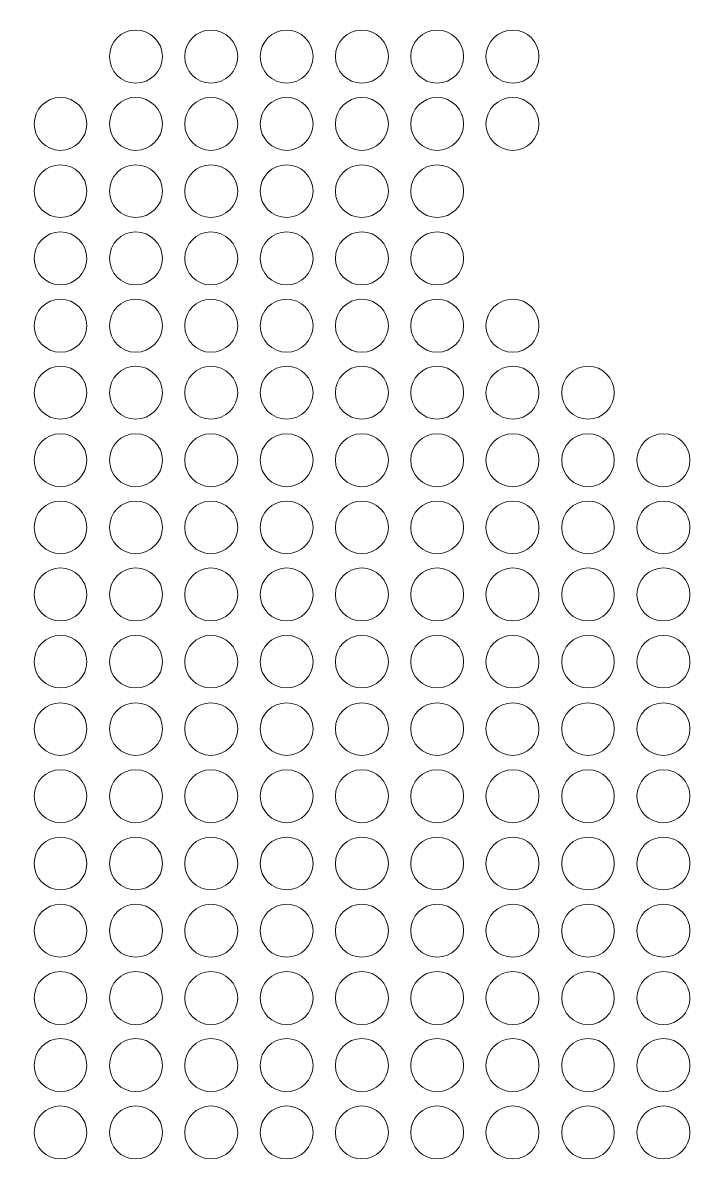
# Model space of a CAD drawing. Header units: inches. Extents: x 243 to 900, y -519 to -86.
# Drawn here: x 805.47 to 827.74, y -389.72 to -352.19 of the extents above; entities that cross this region are included whole.
import ezdxf

# ---------------------------------------------------------------- set-up
doc = ezdxf.new("R2010")
doc.units = ezdxf.units.IN
doc.header["$MEASUREMENT"] = 0
doc.layers.add('Layer 1', color=7, linetype='Continuous')

# ---------------------------------------------------------------- blocks, each defined once
blk = doc.blocks.new('block 3')
at = {"layer": 'Layer 1', "lineweight": 0}
blk.add_open_spline([(898.138, -484.267), (898.138, -494.991), (889.368, -503.763), (878.645, -503.763), (878.645, -503.763), (266.12, -503.763), (266.12, -503.763), (255.397, -503.763), (246.624, -494.991), (246.624, -484.267), (246.624, -484.267), (246.624, -108.507), (246.624, -108.507), (246.624, -97.783), (255.397, -89.011), (266.12, -89.011), (266.12, -89.011), (878.645, -89.011), (878.645, -89.011), (889.368, -89.011), (898.138, -97.783), (898.138, -108.507), (898.138, -108.507), (898.138, -484.267), (898.138, -484.267)], degree=3, knots=[0, 0, 0, 0, 1, 1, 1, 2, 2, 2, 3, 3, 3, 4, 4, 4, 5, 5, 5, 6, 6, 6, 7, 7, 7, 8, 8, 8, 8], dxfattribs=at)
blk = doc.blocks.new('block 2')
at = {"layer": 'Layer 1'}
blk.add_blockref('block 3', (0, 0), dxfattribs=at)
blk = doc.blocks.new('block 246')
at = {"layer": 'Layer 1', "lineweight": 0}
for points in [[(810.055, -353.299), (810.055, -353.786), (809.661, -354.17), (809.173, -354.17), (808.699, -354.17), (808.316, -353.786), (808.316, -353.299), (808.316, -352.825), (808.699, -352.43), (809.173, -352.43), (809.661, -352.43), (810.055, -352.825), (810.055, -353.299)], [(812.527, -353.299), (812.527, -353.786), (812.131, -354.17), (811.645, -354.17), (811.171, -354.17), (810.788, -353.786), (810.788, -353.299), (810.788, -352.825), (811.171, -352.43), (811.645, -352.43), (812.131, -352.43), (812.527, -352.825), (812.527, -353.299)], [(814.999, -353.299), (814.999, -353.786), (814.606, -354.17), (814.135, -354.17), (813.656, -354.17), (813.265, -353.786), (813.265, -353.299), (813.265, -352.825), (813.656, -352.43), (814.135, -352.43), (814.606, -352.43), (814.999, -352.825), (814.999, -353.299)], [(817.474, -353.299), (817.474, -353.786), (817.075, -354.17), (816.602, -354.17), (816.131, -354.17), (815.732, -353.786), (815.732, -353.299), (815.732, -352.825), (816.131, -352.43), (816.602, -352.43), (817.075, -352.43), (817.474, -352.825), (817.474, -353.299)], [(819.944, -353.299), (819.944, -353.786), (819.55, -354.17), (819.076, -354.17), (818.6, -354.17), (818.207, -353.786), (818.207, -353.299), (818.207, -352.825), (818.6, -352.43), (819.076, -352.43), (819.55, -352.43), (819.944, -352.825), (819.944, -353.299)], [(822.418, -353.299), (822.418, -353.786), (822.035, -354.17), (821.564, -354.17), (821.075, -354.17), (820.676, -353.786), (820.676, -353.299), (820.676, -352.825), (821.075, -352.43), (821.564, -352.43), (822.035, -352.43), (822.418, -352.825), (822.418, -353.299)]]:
    blk.add_open_spline(points, degree=3, knots=[0, 0, 0, 0, 1, 1, 1, 2, 2, 2, 3, 3, 3, 4, 4, 4, 4], dxfattribs=at)
blk = doc.blocks.new('block 247')
at = {"layer": 'Layer 1', "lineweight": 0}
for points in [[(807.57, -355.511), (807.57, -355.982), (807.189, -356.38), (806.701, -356.38), (806.227, -356.38), (805.844, -355.982), (805.844, -355.511), (805.844, -355.038), (806.227, -354.64), (806.701, -354.64), (807.189, -354.64), (807.57, -355.038), (807.57, -355.511)], [(810.055, -355.511), (810.055, -355.982), (809.661, -356.38), (809.173, -356.38), (808.699, -356.38), (808.316, -355.982), (808.316, -355.511), (808.316, -355.038), (808.699, -354.64), (809.173, -354.64), (809.661, -354.64), (810.055, -355.038), (810.055, -355.511)], [(812.527, -355.511), (812.527, -355.982), (812.131, -356.38), (811.645, -356.38), (811.171, -356.38), (810.788, -355.982), (810.788, -355.511), (810.788, -355.038), (811.171, -354.64), (811.645, -354.64), (812.131, -354.64), (812.527, -355.038), (812.527, -355.511)], [(814.999, -355.511), (814.999, -355.982), (814.606, -356.38), (814.135, -356.38), (813.656, -356.38), (813.265, -355.982), (813.265, -355.511), (813.265, -355.038), (813.656, -354.64), (814.135, -354.64), (814.606, -354.64), (814.999, -355.038), (814.999, -355.511)], [(817.474, -355.511), (817.474, -355.982), (817.075, -356.38), (816.602, -356.38), (816.131, -356.38), (815.732, -355.982), (815.732, -355.511), (815.732, -355.038), (816.131, -354.64), (816.602, -354.64), (817.075, -354.64), (817.474, -355.038), (817.474, -355.511)], [(819.944, -355.511), (819.944, -355.982), (819.55, -356.38), (819.076, -356.38), (818.6, -356.38), (818.207, -355.982), (818.207, -355.511), (818.207, -355.038), (818.6, -354.64), (819.076, -354.64), (819.55, -354.64), (819.944, -355.038), (819.944, -355.511)], [(822.418, -355.511), (822.418, -355.982), (822.035, -356.38), (821.564, -356.38), (821.075, -356.38), (820.676, -355.982), (820.676, -355.511), (820.676, -355.038), (821.075, -354.64), (821.564, -354.64), (822.035, -354.64), (822.418, -355.038), (822.418, -355.511)]]:
    blk.add_open_spline(points, degree=3, knots=[0, 0, 0, 0, 1, 1, 1, 2, 2, 2, 3, 3, 3, 4, 4, 4, 4], dxfattribs=at)
blk = doc.blocks.new('block 248')
at = {"layer": 'Layer 1', "lineweight": 0}
for points in [[(807.57, -357.722), (807.57, -358.198), (807.189, -358.578), (806.701, -358.578), (806.227, -358.578), (805.844, -358.198), (805.844, -357.722), (805.844, -357.237), (806.227, -356.853), (806.701, -356.853), (807.189, -356.853), (807.57, -357.237), (807.57, -357.722)], [(810.055, -357.722), (810.055, -358.198), (809.661, -358.578), (809.173, -358.578), (808.699, -358.578), (808.316, -358.198), (808.316, -357.722), (808.316, -357.237), (808.699, -356.853), (809.173, -356.853), (809.661, -356.853), (810.055, -357.237), (810.055, -357.722)], [(812.527, -357.722), (812.527, -358.198), (812.131, -358.578), (811.645, -358.578), (811.171, -358.578), (810.788, -358.198), (810.788, -357.722), (810.788, -357.237), (811.171, -356.853), (811.645, -356.853), (812.131, -356.853), (812.527, -357.237), (812.527, -357.722)], [(814.999, -357.722), (814.999, -358.198), (814.606, -358.578), (814.135, -358.578), (813.656, -358.578), (813.265, -358.198), (813.265, -357.722), (813.265, -357.237), (813.656, -356.853), (814.135, -356.853), (814.606, -356.853), (814.999, -357.237), (814.999, -357.722)], [(817.474, -357.722), (817.474, -358.198), (817.075, -358.578), (816.602, -358.578), (816.131, -358.578), (815.732, -358.198), (815.732, -357.722), (815.732, -357.237), (816.131, -356.853), (816.602, -356.853), (817.075, -356.853), (817.474, -357.237), (817.474, -357.722)], [(819.944, -357.722), (819.944, -358.198), (819.55, -358.578), (819.076, -358.578), (818.6, -358.578), (818.207, -358.198), (818.207, -357.722), (818.207, -357.237), (818.6, -356.853), (819.076, -356.853), (819.55, -356.853), (819.944, -357.237), (819.944, -357.722)]]:
    blk.add_open_spline(points, degree=3, knots=[0, 0, 0, 0, 1, 1, 1, 2, 2, 2, 3, 3, 3, 4, 4, 4, 4], dxfattribs=at)
blk = doc.blocks.new('block 249')
at = {"layer": 'Layer 1', "lineweight": 0}
for points in [[(807.57, -359.923), (807.57, -360.395), (807.189, -360.793), (806.701, -360.793), (806.227, -360.793), (805.844, -360.395), (805.844, -359.923), (805.844, -359.448), (806.227, -359.053), (806.701, -359.053), (807.189, -359.053), (807.57, -359.448), (807.57, -359.923)], [(810.055, -359.923), (810.055, -360.395), (809.661, -360.793), (809.173, -360.793), (808.699, -360.793), (808.316, -360.395), (808.316, -359.923), (808.316, -359.448), (808.699, -359.053), (809.173, -359.053), (809.661, -359.053), (810.055, -359.448), (810.055, -359.923)], [(812.527, -359.923), (812.527, -360.395), (812.131, -360.793), (811.645, -360.793), (811.171, -360.793), (810.788, -360.395), (810.788, -359.923), (810.788, -359.448), (811.171, -359.053), (811.645, -359.053), (812.131, -359.053), (812.527, -359.448), (812.527, -359.923)], [(814.999, -359.923), (814.999, -360.395), (814.606, -360.793), (814.135, -360.793), (813.656, -360.793), (813.265, -360.395), (813.265, -359.923), (813.265, -359.448), (813.656, -359.053), (814.135, -359.053), (814.606, -359.053), (814.999, -359.448), (814.999, -359.923)], [(817.474, -359.923), (817.474, -360.395), (817.075, -360.793), (816.602, -360.793), (816.131, -360.793), (815.732, -360.395), (815.732, -359.923), (815.732, -359.448), (816.131, -359.053), (816.602, -359.053), (817.075, -359.053), (817.474, -359.448), (817.474, -359.923)], [(819.944, -359.923), (819.944, -360.395), (819.55, -360.793), (819.076, -360.793), (818.6, -360.793), (818.207, -360.395), (818.207, -359.923), (818.207, -359.448), (818.6, -359.053), (819.076, -359.053), (819.55, -359.053), (819.944, -359.448), (819.944, -359.923)]]:
    blk.add_open_spline(points, degree=3, knots=[0, 0, 0, 0, 1, 1, 1, 2, 2, 2, 3, 3, 3, 4, 4, 4, 4], dxfattribs=at)
blk = doc.blocks.new('block 250')
at = {"layer": 'Layer 1', "lineweight": 0}
for points in [[(807.57, -362.134), (807.57, -362.606), (807.189, -363.003), (806.701, -363.003), (806.227, -363.003), (805.844, -362.606), (805.844, -362.134), (805.844, -361.647), (806.227, -361.265), (806.701, -361.265), (807.189, -361.265), (807.57, -361.647), (807.57, -362.134)], [(810.055, -362.134), (810.055, -362.606), (809.661, -363.003), (809.173, -363.003), (808.699, -363.003), (808.316, -362.606), (808.316, -362.134), (808.316, -361.647), (808.699, -361.265), (809.173, -361.265), (809.661, -361.265), (810.055, -361.647), (810.055, -362.134)], [(812.527, -362.134), (812.527, -362.606), (812.131, -363.003), (811.645, -363.003), (811.171, -363.003), (810.788, -362.606), (810.788, -362.134), (810.788, -361.647), (811.171, -361.265), (811.645, -361.265), (812.131, -361.265), (812.527, -361.647), (812.527, -362.134)], [(814.999, -362.134), (814.999, -362.606), (814.606, -363.003), (814.135, -363.003), (813.656, -363.003), (813.265, -362.606), (813.265, -362.134), (813.265, -361.647), (813.656, -361.265), (814.135, -361.265), (814.606, -361.265), (814.999, -361.647), (814.999, -362.134)], [(817.474, -362.134), (817.474, -362.606), (817.075, -363.003), (816.602, -363.003), (816.131, -363.003), (815.732, -362.606), (815.732, -362.134), (815.732, -361.647), (816.131, -361.265), (816.602, -361.265), (817.075, -361.265), (817.474, -361.647), (817.474, -362.134)], [(819.944, -362.134), (819.944, -362.606), (819.55, -363.003), (819.076, -363.003), (818.6, -363.003), (818.207, -362.606), (818.207, -362.134), (818.207, -361.647), (818.6, -361.265), (819.076, -361.265), (819.55, -361.265), (819.944, -361.647), (819.944, -362.134)], [(822.418, -362.134), (822.418, -362.606), (822.035, -363.003), (821.564, -363.003), (821.075, -363.003), (820.676, -362.606), (820.676, -362.134), (820.676, -361.647), (821.075, -361.265), (821.564, -361.265), (822.035, -361.265), (822.418, -361.647), (822.418, -362.134)]]:
    blk.add_open_spline(points, degree=3, knots=[0, 0, 0, 0, 1, 1, 1, 2, 2, 2, 3, 3, 3, 4, 4, 4, 4], dxfattribs=at)
blk = doc.blocks.new('block 251')
at = {"layer": 'Layer 1', "lineweight": 0}
for points in [[(807.57, -364.331), (807.57, -364.805), (807.189, -365.2), (806.701, -365.2), (806.227, -365.2), (805.844, -364.805), (805.844, -364.331), (805.844, -363.858), (806.227, -363.462), (806.701, -363.462), (807.189, -363.462), (807.57, -363.858), (807.57, -364.331)], [(810.055, -364.331), (810.055, -364.805), (809.661, -365.2), (809.173, -365.2), (808.699, -365.2), (808.316, -364.805), (808.316, -364.331), (808.316, -363.858), (808.699, -363.462), (809.173, -363.462), (809.661, -363.462), (810.055, -363.858), (810.055, -364.331)], [(812.527, -364.331), (812.527, -364.805), (812.131, -365.2), (811.645, -365.2), (811.171, -365.2), (810.788, -364.805), (810.788, -364.331), (810.788, -363.858), (811.171, -363.462), (811.645, -363.462), (812.131, -363.462), (812.527, -363.858), (812.527, -364.331)], [(814.999, -364.331), (814.999, -364.805), (814.606, -365.2), (814.135, -365.2), (813.656, -365.2), (813.265, -364.805), (813.265, -364.331), (813.265, -363.858), (813.656, -363.462), (814.135, -363.462), (814.606, -363.462), (814.999, -363.858), (814.999, -364.331)], [(817.474, -364.331), (817.474, -364.805), (817.075, -365.2), (816.602, -365.2), (816.131, -365.2), (815.732, -364.805), (815.732, -364.331), (815.732, -363.858), (816.131, -363.462), (816.602, -363.462), (817.075, -363.462), (817.474, -363.858), (817.474, -364.331)], [(819.944, -364.331), (819.944, -364.805), (819.55, -365.2), (819.076, -365.2), (818.6, -365.2), (818.207, -364.805), (818.207, -364.331), (818.207, -363.858), (818.6, -363.462), (819.076, -363.462), (819.55, -363.462), (819.944, -363.858), (819.944, -364.331)], [(822.418, -364.331), (822.418, -364.805), (822.035, -365.2), (821.564, -365.2), (821.075, -365.2), (820.676, -364.805), (820.676, -364.331), (820.676, -363.858), (821.075, -363.462), (821.564, -363.462), (822.035, -363.462), (822.418, -363.858), (822.418, -364.331)], [(824.888, -364.331), (824.888, -364.805), (824.509, -365.2), (824.034, -365.2), (823.545, -365.2), (823.166, -364.805), (823.166, -364.331), (823.166, -363.858), (823.545, -363.462), (824.034, -363.462), (824.509, -363.462), (824.888, -363.858), (824.888, -364.331)]]:
    blk.add_open_spline(points, degree=3, knots=[0, 0, 0, 0, 1, 1, 1, 2, 2, 2, 3, 3, 3, 4, 4, 4, 4], dxfattribs=at)
blk = doc.blocks.new('block 252')
at = {"layer": 'Layer 1', "lineweight": 0}
for points in [[(807.57, -366.544), (807.57, -367.018), (807.189, -367.416), (806.701, -367.416), (806.227, -367.416), (805.844, -367.018), (805.844, -366.544), (805.844, -366.071), (806.227, -365.676), (806.701, -365.676), (807.189, -365.676), (807.57, -366.071), (807.57, -366.544)], [(810.055, -366.544), (810.055, -367.018), (809.661, -367.416), (809.173, -367.416), (808.699, -367.416), (808.316, -367.018), (808.316, -366.544), (808.316, -366.071), (808.699, -365.676), (809.173, -365.676), (809.661, -365.676), (810.055, -366.071), (810.055, -366.544)], [(812.527, -366.544), (812.527, -367.018), (812.131, -367.416), (811.645, -367.416), (811.171, -367.416), (810.788, -367.018), (810.788, -366.544), (810.788, -366.071), (811.171, -365.676), (811.645, -365.676), (812.131, -365.676), (812.527, -366.071), (812.527, -366.544)], [(814.999, -366.544), (814.999, -367.018), (814.606, -367.416), (814.135, -367.416), (813.656, -367.416), (813.265, -367.018), (813.265, -366.544), (813.265, -366.071), (813.656, -365.676), (814.135, -365.676), (814.606, -365.676), (814.999, -366.071), (814.999, -366.544)], [(817.474, -366.544), (817.474, -367.018), (817.075, -367.416), (816.602, -367.416), (816.131, -367.416), (815.732, -367.018), (815.732, -366.544), (815.732, -366.071), (816.131, -365.676), (816.602, -365.676), (817.075, -365.676), (817.474, -366.071), (817.474, -366.544)], [(819.944, -366.544), (819.944, -367.018), (819.55, -367.416), (819.076, -367.416), (818.6, -367.416), (818.207, -367.018), (818.207, -366.544), (818.207, -366.071), (818.6, -365.676), (819.076, -365.676), (819.55, -365.676), (819.944, -366.071), (819.944, -366.544)], [(822.418, -366.544), (822.418, -367.018), (822.035, -367.416), (821.564, -367.416), (821.075, -367.416), (820.676, -367.018), (820.676, -366.544), (820.676, -366.071), (821.075, -365.676), (821.564, -365.676), (822.035, -365.676), (822.418, -366.071), (822.418, -366.544)], [(824.888, -366.544), (824.888, -367.018), (824.509, -367.416), (824.034, -367.416), (823.545, -367.416), (823.166, -367.018), (823.166, -366.544), (823.166, -366.071), (823.545, -365.676), (824.034, -365.676), (824.509, -365.676), (824.888, -366.071), (824.888, -366.544)], [(827.375, -366.544), (827.375, -367.018), (826.976, -367.416), (826.508, -367.416), (826.016, -367.416), (825.636, -367.018), (825.636, -366.544), (825.636, -366.071), (826.016, -365.676), (826.508, -365.676), (826.976, -365.676), (827.375, -366.071), (827.375, -366.544)]]:
    blk.add_open_spline(points, degree=3, knots=[0, 0, 0, 0, 1, 1, 1, 2, 2, 2, 3, 3, 3, 4, 4, 4, 4], dxfattribs=at)
blk = doc.blocks.new('block 253')
at = {"layer": 'Layer 1', "lineweight": 0}
for points in [[(807.57, -368.757), (807.57, -369.229), (807.189, -369.61), (806.701, -369.61), (806.227, -369.61), (805.844, -369.229), (805.844, -368.757), (805.844, -368.268), (806.227, -367.886), (806.701, -367.886), (807.189, -367.886), (807.57, -368.268), (807.57, -368.757)], [(810.055, -368.757), (810.055, -369.229), (809.661, -369.61), (809.173, -369.61), (808.699, -369.61), (808.316, -369.229), (808.316, -368.757), (808.316, -368.268), (808.699, -367.886), (809.173, -367.886), (809.661, -367.886), (810.055, -368.268), (810.055, -368.757)], [(812.527, -368.757), (812.527, -369.229), (812.131, -369.61), (811.645, -369.61), (811.171, -369.61), (810.788, -369.229), (810.788, -368.757), (810.788, -368.268), (811.171, -367.886), (811.645, -367.886), (812.131, -367.886), (812.527, -368.268), (812.527, -368.757)], [(814.999, -368.757), (814.999, -369.229), (814.606, -369.61), (814.135, -369.61), (813.656, -369.61), (813.265, -369.229), (813.265, -368.757), (813.265, -368.268), (813.656, -367.886), (814.135, -367.886), (814.606, -367.886), (814.999, -368.268), (814.999, -368.757)], [(817.474, -368.757), (817.474, -369.229), (817.075, -369.61), (816.602, -369.61), (816.131, -369.61), (815.732, -369.229), (815.732, -368.757), (815.732, -368.268), (816.131, -367.886), (816.602, -367.886), (817.075, -367.886), (817.474, -368.268), (817.474, -368.757)], [(819.944, -368.757), (819.944, -369.229), (819.55, -369.61), (819.076, -369.61), (818.6, -369.61), (818.207, -369.229), (818.207, -368.757), (818.207, -368.268), (818.6, -367.886), (819.076, -367.886), (819.55, -367.886), (819.944, -368.268), (819.944, -368.757)], [(822.418, -368.757), (822.418, -369.229), (822.035, -369.61), (821.564, -369.61), (821.075, -369.61), (820.676, -369.229), (820.676, -368.757), (820.676, -368.268), (821.075, -367.886), (821.564, -367.886), (822.035, -367.886), (822.418, -368.268), (822.418, -368.757)], [(824.888, -368.757), (824.888, -369.229), (824.509, -369.61), (824.034, -369.61), (823.545, -369.61), (823.166, -369.229), (823.166, -368.757), (823.166, -368.268), (823.545, -367.886), (824.034, -367.886), (824.509, -367.886), (824.888, -368.268), (824.888, -368.757)], [(827.375, -368.757), (827.375, -369.229), (826.976, -369.61), (826.508, -369.61), (826.016, -369.61), (825.636, -369.229), (825.636, -368.757), (825.636, -368.268), (826.016, -367.886), (826.508, -367.886), (826.976, -367.886), (827.375, -368.268), (827.375, -368.757)]]:
    blk.add_open_spline(points, degree=3, knots=[0, 0, 0, 0, 1, 1, 1, 2, 2, 2, 3, 3, 3, 4, 4, 4, 4], dxfattribs=at)
blk = doc.blocks.new('block 254')
at = {"layer": 'Layer 1', "lineweight": 0}
for points in [[(807.57, -370.953), (807.57, -371.427), (807.189, -371.823), (806.701, -371.823), (806.227, -371.823), (805.844, -371.427), (805.844, -370.953), (805.844, -370.48), (806.227, -370.084), (806.701, -370.084), (807.189, -370.084), (807.57, -370.48), (807.57, -370.953)], [(810.055, -370.953), (810.055, -371.427), (809.661, -371.823), (809.173, -371.823), (808.699, -371.823), (808.316, -371.427), (808.316, -370.953), (808.316, -370.48), (808.699, -370.084), (809.173, -370.084), (809.661, -370.084), (810.055, -370.48), (810.055, -370.953)], [(812.527, -370.953), (812.527, -371.427), (812.131, -371.823), (811.645, -371.823), (811.171, -371.823), (810.788, -371.427), (810.788, -370.953), (810.788, -370.48), (811.171, -370.084), (811.645, -370.084), (812.131, -370.084), (812.527, -370.48), (812.527, -370.953)], [(814.999, -370.953), (814.999, -371.427), (814.606, -371.823), (814.135, -371.823), (813.656, -371.823), (813.265, -371.427), (813.265, -370.953), (813.265, -370.48), (813.656, -370.084), (814.135, -370.084), (814.606, -370.084), (814.999, -370.48), (814.999, -370.953)], [(817.474, -370.953), (817.474, -371.427), (817.075, -371.823), (816.602, -371.823), (816.131, -371.823), (815.732, -371.427), (815.732, -370.953), (815.732, -370.48), (816.131, -370.084), (816.602, -370.084), (817.075, -370.084), (817.474, -370.48), (817.474, -370.953)], [(819.944, -370.953), (819.944, -371.427), (819.55, -371.823), (819.076, -371.823), (818.6, -371.823), (818.207, -371.427), (818.207, -370.953), (818.207, -370.48), (818.6, -370.084), (819.076, -370.084), (819.55, -370.084), (819.944, -370.48), (819.944, -370.953)], [(822.418, -370.953), (822.418, -371.427), (822.035, -371.823), (821.564, -371.823), (821.075, -371.823), (820.676, -371.427), (820.676, -370.953), (820.676, -370.48), (821.075, -370.084), (821.564, -370.084), (822.035, -370.084), (822.418, -370.48), (822.418, -370.953)], [(824.888, -370.953), (824.888, -371.427), (824.509, -371.823), (824.034, -371.823), (823.545, -371.823), (823.166, -371.427), (823.166, -370.953), (823.166, -370.48), (823.545, -370.084), (824.034, -370.084), (824.509, -370.084), (824.888, -370.48), (824.888, -370.953)], [(827.375, -370.953), (827.375, -371.427), (826.976, -371.823), (826.508, -371.823), (826.016, -371.823), (825.636, -371.427), (825.636, -370.953), (825.636, -370.48), (826.016, -370.084), (826.508, -370.084), (826.976, -370.084), (827.375, -370.48), (827.375, -370.953)]]:
    blk.add_open_spline(points, degree=3, knots=[0, 0, 0, 0, 1, 1, 1, 2, 2, 2, 3, 3, 3, 4, 4, 4, 4], dxfattribs=at)
blk = doc.blocks.new('block 255')
at = {"layer": 'Layer 1', "lineweight": 0}
for points in [[(807.57, -373.166), (807.57, -373.638), (807.189, -374.02), (806.701, -374.02), (806.227, -374.02), (805.844, -373.638), (805.844, -373.166), (805.844, -372.677), (806.227, -372.296), (806.701, -372.296), (807.189, -372.296), (807.57, -372.677), (807.57, -373.166)], [(810.055, -373.166), (810.055, -373.638), (809.661, -374.02), (809.173, -374.02), (808.699, -374.02), (808.316, -373.638), (808.316, -373.166), (808.316, -372.677), (808.699, -372.296), (809.173, -372.296), (809.661, -372.296), (810.055, -372.677), (810.055, -373.166)], [(812.527, -373.166), (812.527, -373.638), (812.131, -374.02), (811.645, -374.02), (811.171, -374.02), (810.788, -373.638), (810.788, -373.166), (810.788, -372.677), (811.171, -372.296), (811.645, -372.296), (812.131, -372.296), (812.527, -372.677), (812.527, -373.166)], [(814.999, -373.166), (814.999, -373.638), (814.606, -374.02), (814.135, -374.02), (813.656, -374.02), (813.265, -373.638), (813.265, -373.166), (813.265, -372.677), (813.656, -372.296), (814.135, -372.296), (814.606, -372.296), (814.999, -372.677), (814.999, -373.166)], [(817.474, -373.166), (817.474, -373.638), (817.075, -374.02), (816.602, -374.02), (816.131, -374.02), (815.732, -373.638), (815.732, -373.166), (815.732, -372.677), (816.131, -372.296), (816.602, -372.296), (817.075, -372.296), (817.474, -372.677), (817.474, -373.166)], [(819.944, -373.166), (819.944, -373.638), (819.55, -374.02), (819.076, -374.02), (818.6, -374.02), (818.207, -373.638), (818.207, -373.166), (818.207, -372.677), (818.6, -372.296), (819.076, -372.296), (819.55, -372.296), (819.944, -372.677), (819.944, -373.166)], [(822.418, -373.166), (822.418, -373.638), (822.035, -374.02), (821.564, -374.02), (821.075, -374.02), (820.676, -373.638), (820.676, -373.166), (820.676, -372.677), (821.075, -372.296), (821.564, -372.296), (822.035, -372.296), (822.418, -372.677), (822.418, -373.166)], [(824.888, -373.166), (824.888, -373.638), (824.509, -374.02), (824.034, -374.02), (823.545, -374.02), (823.166, -373.638), (823.166, -373.166), (823.166, -372.677), (823.545, -372.296), (824.034, -372.296), (824.509, -372.296), (824.888, -372.677), (824.888, -373.166)], [(827.375, -373.166), (827.375, -373.638), (826.976, -374.02), (826.508, -374.02), (826.016, -374.02), (825.636, -373.638), (825.636, -373.166), (825.636, -372.677), (826.016, -372.296), (826.508, -372.296), (826.976, -372.296), (827.375, -372.677), (827.375, -373.166)]]:
    blk.add_open_spline(points, degree=3, knots=[0, 0, 0, 0, 1, 1, 1, 2, 2, 2, 3, 3, 3, 4, 4, 4, 4], dxfattribs=at)
blk = doc.blocks.new('block 256')
at = {"layer": 'Layer 1', "lineweight": 0}
for points in [[(807.57, -375.361), (807.57, -375.851), (807.189, -376.233), (806.701, -376.233), (806.227, -376.233), (805.844, -375.851), (805.844, -375.361), (805.844, -374.89), (806.227, -374.509), (806.701, -374.509), (807.189, -374.509), (807.57, -374.89), (807.57, -375.361)], [(810.055, -375.361), (810.055, -375.851), (809.661, -376.233), (809.173, -376.233), (808.699, -376.233), (808.316, -375.851), (808.316, -375.361), (808.316, -374.89), (808.699, -374.509), (809.173, -374.509), (809.661, -374.509), (810.055, -374.89), (810.055, -375.361)], [(812.527, -375.361), (812.527, -375.851), (812.131, -376.233), (811.645, -376.233), (811.171, -376.233), (810.788, -375.851), (810.788, -375.361), (810.788, -374.89), (811.171, -374.509), (811.645, -374.509), (812.131, -374.509), (812.527, -374.89), (812.527, -375.361)], [(814.999, -375.361), (814.999, -375.851), (814.606, -376.233), (814.135, -376.233), (813.656, -376.233), (813.265, -375.851), (813.265, -375.361), (813.265, -374.89), (813.656, -374.509), (814.135, -374.509), (814.606, -374.509), (814.999, -374.89), (814.999, -375.361)], [(817.474, -375.361), (817.474, -375.851), (817.075, -376.233), (816.602, -376.233), (816.131, -376.233), (815.732, -375.851), (815.732, -375.361), (815.732, -374.89), (816.131, -374.509), (816.602, -374.509), (817.075, -374.509), (817.474, -374.89), (817.474, -375.361)], [(819.944, -375.361), (819.944, -375.851), (819.55, -376.233), (819.076, -376.233), (818.6, -376.233), (818.207, -375.851), (818.207, -375.361), (818.207, -374.89), (818.6, -374.509), (819.076, -374.509), (819.55, -374.509), (819.944, -374.89), (819.944, -375.361)], [(822.418, -375.361), (822.418, -375.851), (822.035, -376.233), (821.564, -376.233), (821.075, -376.233), (820.676, -375.851), (820.676, -375.361), (820.676, -374.89), (821.075, -374.509), (821.564, -374.509), (822.035, -374.509), (822.418, -374.89), (822.418, -375.361)], [(824.888, -375.361), (824.888, -375.851), (824.509, -376.233), (824.034, -376.233), (823.545, -376.233), (823.166, -375.851), (823.166, -375.361), (823.166, -374.89), (823.545, -374.509), (824.034, -374.509), (824.509, -374.509), (824.888, -374.89), (824.888, -375.361)], [(827.375, -375.361), (827.375, -375.851), (826.976, -376.233), (826.508, -376.233), (826.016, -376.233), (825.636, -375.851), (825.636, -375.361), (825.636, -374.89), (826.016, -374.509), (826.508, -374.509), (826.976, -374.509), (827.375, -374.89), (827.375, -375.361)]]:
    blk.add_open_spline(points, degree=3, knots=[0, 0, 0, 0, 1, 1, 1, 2, 2, 2, 3, 3, 3, 4, 4, 4, 4], dxfattribs=at)
blk = doc.blocks.new('block 257')
at = {"layer": 'Layer 1', "lineweight": 0}
for points in [[(807.57, -377.576), (807.57, -378.048), (807.189, -378.446), (806.701, -378.446), (806.227, -378.446), (805.844, -378.048), (805.844, -377.576), (805.844, -377.103), (806.227, -376.705), (806.701, -376.705), (807.189, -376.705), (807.57, -377.103), (807.57, -377.576)], [(810.055, -377.576), (810.055, -378.048), (809.661, -378.446), (809.173, -378.446), (808.699, -378.446), (808.316, -378.048), (808.316, -377.576), (808.316, -377.103), (808.699, -376.705), (809.173, -376.705), (809.661, -376.705), (810.055, -377.103), (810.055, -377.576)], [(812.527, -377.576), (812.527, -378.048), (812.131, -378.446), (811.645, -378.446), (811.171, -378.446), (810.788, -378.048), (810.788, -377.576), (810.788, -377.103), (811.171, -376.705), (811.645, -376.705), (812.131, -376.705), (812.527, -377.103), (812.527, -377.576)], [(814.999, -377.576), (814.999, -378.048), (814.606, -378.446), (814.135, -378.446), (813.656, -378.446), (813.265, -378.048), (813.265, -377.576), (813.265, -377.103), (813.656, -376.705), (814.135, -376.705), (814.606, -376.705), (814.999, -377.103), (814.999, -377.576)], [(817.474, -377.576), (817.474, -378.048), (817.075, -378.446), (816.602, -378.446), (816.131, -378.446), (815.732, -378.048), (815.732, -377.576), (815.732, -377.103), (816.131, -376.705), (816.602, -376.705), (817.075, -376.705), (817.474, -377.103), (817.474, -377.576)], [(819.944, -377.576), (819.944, -378.048), (819.55, -378.446), (819.076, -378.446), (818.6, -378.446), (818.207, -378.048), (818.207, -377.576), (818.207, -377.103), (818.6, -376.705), (819.076, -376.705), (819.55, -376.705), (819.944, -377.103), (819.944, -377.576)], [(822.418, -377.576), (822.418, -378.048), (822.035, -378.446), (821.564, -378.446), (821.075, -378.446), (820.676, -378.048), (820.676, -377.576), (820.676, -377.103), (821.075, -376.705), (821.564, -376.705), (822.035, -376.705), (822.418, -377.103), (822.418, -377.576)], [(824.888, -377.576), (824.888, -378.048), (824.509, -378.446), (824.034, -378.446), (823.545, -378.446), (823.166, -378.048), (823.166, -377.576), (823.166, -377.103), (823.545, -376.705), (824.034, -376.705), (824.509, -376.705), (824.888, -377.103), (824.888, -377.576)], [(827.375, -377.576), (827.375, -378.048), (826.976, -378.446), (826.508, -378.446), (826.016, -378.446), (825.636, -378.048), (825.636, -377.576), (825.636, -377.103), (826.016, -376.705), (826.508, -376.705), (826.976, -376.705), (827.375, -377.103), (827.375, -377.576)]]:
    blk.add_open_spline(points, degree=3, knots=[0, 0, 0, 0, 1, 1, 1, 2, 2, 2, 3, 3, 3, 4, 4, 4, 4], dxfattribs=at)
blk = doc.blocks.new('block 258')
at = {"layer": 'Layer 1', "lineweight": 0}
for points in [[(807.57, -379.79), (807.57, -380.262), (807.189, -380.644), (806.701, -380.644), (806.227, -380.644), (805.844, -380.262), (805.844, -379.79), (805.844, -379.301), (806.227, -378.919), (806.701, -378.919), (807.189, -378.919), (807.57, -379.301), (807.57, -379.79)], [(810.055, -379.79), (810.055, -380.262), (809.661, -380.644), (809.173, -380.644), (808.699, -380.644), (808.316, -380.262), (808.316, -379.79), (808.316, -379.301), (808.699, -378.919), (809.173, -378.919), (809.661, -378.919), (810.055, -379.301), (810.055, -379.79)], [(812.527, -379.79), (812.527, -380.262), (812.131, -380.644), (811.645, -380.644), (811.171, -380.644), (810.788, -380.262), (810.788, -379.79), (810.788, -379.301), (811.171, -378.919), (811.645, -378.919), (812.131, -378.919), (812.527, -379.301), (812.527, -379.79)], [(814.999, -379.79), (814.999, -380.262), (814.606, -380.644), (814.135, -380.644), (813.656, -380.644), (813.265, -380.262), (813.265, -379.79), (813.265, -379.301), (813.656, -378.919), (814.135, -378.919), (814.606, -378.919), (814.999, -379.301), (814.999, -379.79)], [(817.474, -379.79), (817.474, -380.262), (817.075, -380.644), (816.602, -380.644), (816.131, -380.644), (815.732, -380.262), (815.732, -379.79), (815.732, -379.301), (816.131, -378.919), (816.602, -378.919), (817.075, -378.919), (817.474, -379.301), (817.474, -379.79)], [(819.944, -379.79), (819.944, -380.262), (819.55, -380.644), (819.076, -380.644), (818.6, -380.644), (818.207, -380.262), (818.207, -379.79), (818.207, -379.301), (818.6, -378.919), (819.076, -378.919), (819.55, -378.919), (819.944, -379.301), (819.944, -379.79)], [(822.418, -379.79), (822.418, -380.262), (822.035, -380.644), (821.564, -380.644), (821.075, -380.644), (820.676, -380.262), (820.676, -379.79), (820.676, -379.301), (821.075, -378.919), (821.564, -378.919), (822.035, -378.919), (822.418, -379.301), (822.418, -379.79)], [(824.888, -379.79), (824.888, -380.262), (824.509, -380.644), (824.034, -380.644), (823.545, -380.644), (823.166, -380.262), (823.166, -379.79), (823.166, -379.301), (823.545, -378.919), (824.034, -378.919), (824.509, -378.919), (824.888, -379.301), (824.888, -379.79)], [(827.375, -379.79), (827.375, -380.262), (826.976, -380.644), (826.508, -380.644), (826.016, -380.644), (825.636, -380.262), (825.636, -379.79), (825.636, -379.301), (826.016, -378.919), (826.508, -378.919), (826.976, -378.919), (827.375, -379.301), (827.375, -379.79)]]:
    blk.add_open_spline(points, degree=3, knots=[0, 0, 0, 0, 1, 1, 1, 2, 2, 2, 3, 3, 3, 4, 4, 4, 4], dxfattribs=at)
blk = doc.blocks.new('block 259')
at = {"layer": 'Layer 1', "lineweight": 0}
for points in [[(807.57, -381.987), (807.57, -382.475), (807.189, -382.856), (806.701, -382.856), (806.227, -382.856), (805.844, -382.475), (805.844, -381.987), (805.844, -381.512), (806.227, -381.116), (806.701, -381.116), (807.189, -381.116), (807.57, -381.512), (807.57, -381.987)], [(810.055, -381.987), (810.055, -382.475), (809.661, -382.856), (809.173, -382.856), (808.699, -382.856), (808.316, -382.475), (808.316, -381.987), (808.316, -381.512), (808.699, -381.116), (809.173, -381.116), (809.661, -381.116), (810.055, -381.512), (810.055, -381.987)], [(812.527, -381.987), (812.527, -382.475), (812.131, -382.856), (811.645, -382.856), (811.171, -382.856), (810.788, -382.475), (810.788, -381.987), (810.788, -381.512), (811.171, -381.116), (811.645, -381.116), (812.131, -381.116), (812.527, -381.512), (812.527, -381.987)], [(814.999, -381.987), (814.999, -382.475), (814.606, -382.856), (814.135, -382.856), (813.656, -382.856), (813.265, -382.475), (813.265, -381.987), (813.265, -381.512), (813.656, -381.116), (814.135, -381.116), (814.606, -381.116), (814.999, -381.512), (814.999, -381.987)], [(817.474, -381.987), (817.474, -382.475), (817.075, -382.856), (816.602, -382.856), (816.131, -382.856), (815.732, -382.475), (815.732, -381.987), (815.732, -381.512), (816.131, -381.116), (816.602, -381.116), (817.075, -381.116), (817.474, -381.512), (817.474, -381.987)], [(819.944, -381.987), (819.944, -382.475), (819.55, -382.856), (819.076, -382.856), (818.6, -382.856), (818.207, -382.475), (818.207, -381.987), (818.207, -381.512), (818.6, -381.116), (819.076, -381.116), (819.55, -381.116), (819.944, -381.512), (819.944, -381.987)], [(822.418, -381.987), (822.418, -382.475), (822.035, -382.856), (821.564, -382.856), (821.075, -382.856), (820.676, -382.475), (820.676, -381.987), (820.676, -381.512), (821.075, -381.116), (821.564, -381.116), (822.035, -381.116), (822.418, -381.512), (822.418, -381.987)], [(824.888, -381.987), (824.888, -382.475), (824.509, -382.856), (824.034, -382.856), (823.545, -382.856), (823.166, -382.475), (823.166, -381.987), (823.166, -381.512), (823.545, -381.116), (824.034, -381.116), (824.509, -381.116), (824.888, -381.512), (824.888, -381.987)], [(827.375, -381.987), (827.375, -382.475), (826.976, -382.856), (826.508, -382.856), (826.016, -382.856), (825.636, -382.475), (825.636, -381.987), (825.636, -381.512), (826.016, -381.116), (826.508, -381.116), (826.976, -381.116), (827.375, -381.512), (827.375, -381.987)]]:
    blk.add_open_spline(points, degree=3, knots=[0, 0, 0, 0, 1, 1, 1, 2, 2, 2, 3, 3, 3, 4, 4, 4, 4], dxfattribs=at)
blk = doc.blocks.new('block 260')
at = {"layer": 'Layer 1', "lineweight": 0}
for points in [[(807.57, -384.199), (807.57, -384.671), (807.189, -385.069), (806.701, -385.069), (806.227, -385.069), (805.844, -384.671), (805.844, -384.199), (805.844, -383.725), (806.227, -383.329), (806.701, -383.329), (807.189, -383.329), (807.57, -383.725), (807.57, -384.199)], [(810.055, -384.199), (810.055, -384.671), (809.661, -385.069), (809.173, -385.069), (808.699, -385.069), (808.316, -384.671), (808.316, -384.199), (808.316, -383.725), (808.699, -383.329), (809.173, -383.329), (809.661, -383.329), (810.055, -383.725), (810.055, -384.199)], [(812.527, -384.199), (812.527, -384.671), (812.131, -385.069), (811.645, -385.069), (811.171, -385.069), (810.788, -384.671), (810.788, -384.199), (810.788, -383.725), (811.171, -383.329), (811.645, -383.329), (812.131, -383.329), (812.527, -383.725), (812.527, -384.199)], [(814.999, -384.199), (814.999, -384.671), (814.606, -385.069), (814.135, -385.069), (813.656, -385.069), (813.265, -384.671), (813.265, -384.199), (813.265, -383.725), (813.656, -383.329), (814.135, -383.329), (814.606, -383.329), (814.999, -383.725), (814.999, -384.199)], [(817.474, -384.199), (817.474, -384.671), (817.075, -385.069), (816.602, -385.069), (816.131, -385.069), (815.732, -384.671), (815.732, -384.199), (815.732, -383.725), (816.131, -383.329), (816.602, -383.329), (817.075, -383.329), (817.474, -383.725), (817.474, -384.199)], [(819.944, -384.199), (819.944, -384.671), (819.55, -385.069), (819.076, -385.069), (818.6, -385.069), (818.207, -384.671), (818.207, -384.199), (818.207, -383.725), (818.6, -383.329), (819.076, -383.329), (819.55, -383.329), (819.944, -383.725), (819.944, -384.199)], [(822.418, -384.199), (822.418, -384.671), (822.035, -385.069), (821.564, -385.069), (821.075, -385.069), (820.676, -384.671), (820.676, -384.199), (820.676, -383.725), (821.075, -383.329), (821.564, -383.329), (822.035, -383.329), (822.418, -383.725), (822.418, -384.199)], [(824.888, -384.199), (824.888, -384.671), (824.509, -385.069), (824.034, -385.069), (823.545, -385.069), (823.166, -384.671), (823.166, -384.199), (823.166, -383.725), (823.545, -383.329), (824.034, -383.329), (824.509, -383.329), (824.888, -383.725), (824.888, -384.199)], [(827.375, -384.199), (827.375, -384.671), (826.976, -385.069), (826.508, -385.069), (826.016, -385.069), (825.636, -384.671), (825.636, -384.199), (825.636, -383.725), (826.016, -383.329), (826.508, -383.329), (826.976, -383.329), (827.375, -383.725), (827.375, -384.199)]]:
    blk.add_open_spline(points, degree=3, knots=[0, 0, 0, 0, 1, 1, 1, 2, 2, 2, 3, 3, 3, 4, 4, 4, 4], dxfattribs=at)
blk = doc.blocks.new('block 261')
at = {"layer": 'Layer 1', "lineweight": 0}
for points in [[(807.57, -386.41), (807.57, -386.882), (807.189, -387.267), (806.701, -387.267), (806.227, -387.267), (805.844, -386.882), (805.844, -386.41), (805.844, -385.924), (806.227, -385.527), (806.701, -385.527), (807.189, -385.527), (807.57, -385.924), (807.57, -386.41)], [(810.055, -386.41), (810.055, -386.882), (809.661, -387.267), (809.173, -387.267), (808.699, -387.267), (808.316, -386.882), (808.316, -386.41), (808.316, -385.924), (808.699, -385.527), (809.173, -385.527), (809.661, -385.527), (810.055, -385.924), (810.055, -386.41)], [(812.527, -386.41), (812.527, -386.882), (812.131, -387.267), (811.645, -387.267), (811.171, -387.267), (810.788, -386.882), (810.788, -386.41), (810.788, -385.924), (811.171, -385.527), (811.645, -385.527), (812.131, -385.527), (812.527, -385.924), (812.527, -386.41)], [(814.999, -386.41), (814.999, -386.882), (814.606, -387.267), (814.135, -387.267), (813.656, -387.267), (813.265, -386.882), (813.265, -386.41), (813.265, -385.924), (813.656, -385.527), (814.135, -385.527), (814.606, -385.527), (814.999, -385.924), (814.999, -386.41)], [(817.474, -386.41), (817.474, -386.882), (817.075, -387.267), (816.602, -387.267), (816.131, -387.267), (815.732, -386.882), (815.732, -386.41), (815.732, -385.924), (816.131, -385.527), (816.602, -385.527), (817.075, -385.527), (817.474, -385.924), (817.474, -386.41)], [(819.944, -386.41), (819.944, -386.882), (819.55, -387.267), (819.076, -387.267), (818.6, -387.267), (818.207, -386.882), (818.207, -386.41), (818.207, -385.924), (818.6, -385.527), (819.076, -385.527), (819.55, -385.527), (819.944, -385.924), (819.944, -386.41)], [(822.418, -386.41), (822.418, -386.882), (822.035, -387.267), (821.564, -387.267), (821.075, -387.267), (820.676, -386.882), (820.676, -386.41), (820.676, -385.924), (821.075, -385.527), (821.564, -385.527), (822.035, -385.527), (822.418, -385.924), (822.418, -386.41)], [(824.888, -386.41), (824.888, -386.882), (824.509, -387.267), (824.034, -387.267), (823.545, -387.267), (823.166, -386.882), (823.166, -386.41), (823.166, -385.924), (823.545, -385.527), (824.034, -385.527), (824.509, -385.527), (824.888, -385.924), (824.888, -386.41)], [(827.375, -386.41), (827.375, -386.882), (826.976, -387.267), (826.508, -387.267), (826.016, -387.267), (825.636, -386.882), (825.636, -386.41), (825.636, -385.924), (826.016, -385.527), (826.508, -385.527), (826.976, -385.527), (827.375, -385.924), (827.375, -386.41)]]:
    blk.add_open_spline(points, degree=3, knots=[0, 0, 0, 0, 1, 1, 1, 2, 2, 2, 3, 3, 3, 4, 4, 4, 4], dxfattribs=at)
blk = doc.blocks.new('block 262')
at = {"layer": 'Layer 1', "lineweight": 0}
for points in [[(807.57, -388.609), (807.57, -389.082), (807.189, -389.478), (806.701, -389.478), (806.227, -389.478), (805.844, -389.082), (805.844, -388.609), (805.844, -388.135), (806.227, -387.739), (806.701, -387.739), (807.189, -387.739), (807.57, -388.135), (807.57, -388.609)], [(810.055, -388.609), (810.055, -389.082), (809.661, -389.478), (809.173, -389.478), (808.699, -389.478), (808.316, -389.082), (808.316, -388.609), (808.316, -388.135), (808.699, -387.739), (809.173, -387.739), (809.661, -387.739), (810.055, -388.135), (810.055, -388.609)], [(812.527, -388.609), (812.527, -389.082), (812.131, -389.478), (811.645, -389.478), (811.171, -389.478), (810.788, -389.082), (810.788, -388.609), (810.788, -388.135), (811.171, -387.739), (811.645, -387.739), (812.131, -387.739), (812.527, -388.135), (812.527, -388.609)], [(814.999, -388.609), (814.999, -389.082), (814.606, -389.478), (814.135, -389.478), (813.656, -389.478), (813.265, -389.082), (813.265, -388.609), (813.265, -388.135), (813.656, -387.739), (814.135, -387.739), (814.606, -387.739), (814.999, -388.135), (814.999, -388.609)], [(817.474, -388.609), (817.474, -389.082), (817.075, -389.478), (816.602, -389.478), (816.131, -389.478), (815.732, -389.082), (815.732, -388.609), (815.732, -388.135), (816.131, -387.739), (816.602, -387.739), (817.075, -387.739), (817.474, -388.135), (817.474, -388.609)], [(819.944, -388.609), (819.944, -389.082), (819.55, -389.478), (819.076, -389.478), (818.6, -389.478), (818.207, -389.082), (818.207, -388.609), (818.207, -388.135), (818.6, -387.739), (819.076, -387.739), (819.55, -387.739), (819.944, -388.135), (819.944, -388.609)], [(822.418, -388.609), (822.418, -389.082), (822.035, -389.478), (821.564, -389.478), (821.075, -389.478), (820.676, -389.082), (820.676, -388.609), (820.676, -388.135), (821.075, -387.739), (821.564, -387.739), (822.035, -387.739), (822.418, -388.135), (822.418, -388.609)], [(824.888, -388.609), (824.888, -389.082), (824.509, -389.478), (824.034, -389.478), (823.545, -389.478), (823.166, -389.082), (823.166, -388.609), (823.166, -388.135), (823.545, -387.739), (824.034, -387.739), (824.509, -387.739), (824.888, -388.135), (824.888, -388.609)], [(827.375, -388.609), (827.375, -389.082), (826.976, -389.478), (826.508, -389.478), (826.016, -389.478), (825.636, -389.082), (825.636, -388.609), (825.636, -388.135), (826.016, -387.739), (826.508, -387.739), (826.976, -387.739), (827.375, -388.135), (827.375, -388.609)]]:
    blk.add_open_spline(points, degree=3, knots=[0, 0, 0, 0, 1, 1, 1, 2, 2, 2, 3, 3, 3, 4, 4, 4, 4], dxfattribs=at)
blk = doc.blocks.new('block 217')
at = {"layer": 'Layer 1'}
for name in ['block 246', 'block 247', 'block 248', 'block 249', 'block 250', 'block 251', 'block 252', 'block 253', 'block 254', 'block 255', 'block 256', 'block 257', 'block 258', 'block 259', 'block 260', 'block 261', 'block 262']:
    blk.add_blockref(name, (0, 0), dxfattribs=at)
blk = doc.blocks.new('block 149')
at = {"layer": 'Layer 1'}
blk.add_blockref('block 217', (0, 0), dxfattribs=at)
blk = doc.blocks.new('block 4')
at = {"layer": 'Layer 1'}
blk.add_blockref('block 149', (0, 0), dxfattribs=at)

msp = doc.modelspace()

# ---------------------------------------------------------------- block references
at = {"layer": 'Layer 1'}
for name in ['block 2', 'block 4']:
    msp.add_blockref(name, (0, 0), dxfattribs=at)

doc.saveas('drawing.dxf')
